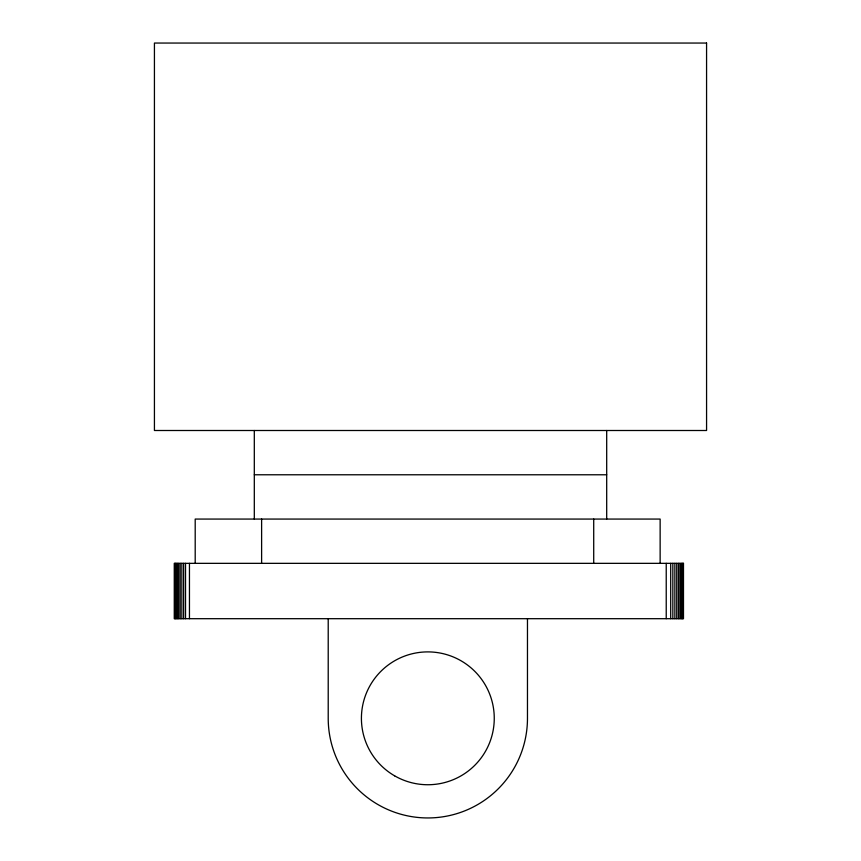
<?xml version="1.0" encoding="UTF-8"?>
<svg xmlns="http://www.w3.org/2000/svg" width="861" height="861" viewBox="0 0 861 861"><rect width="100%" height="100%" fill="white"/><g stroke="black" fill="none" stroke-linecap="round" stroke-linejoin="round"><path stroke-width="1.29" d="M254.307 474.777L606.693 474.777M682.902 563.342L682.902 618.693M682.17 563.342L682.17 618.693M681.18 563.342L681.18 618.693M679.921 563.342L679.921 618.693M678.436 563.342L678.436 618.693M676.735 563.342L676.735 618.693M674.863 563.342L674.863 618.693M672.839 563.342L672.839 618.693M670.697 563.342L670.697 618.693M666.231 563.342L666.231 618.693M660.139 563.342L660.139 519.065L195.199 519.065L195.199 563.342M606.693 430.5L606.693 519.065M593.713 519.065L593.713 563.342M527.47 618.693L527.47 718.322A99.628 99.628 0 0 1 427.842 817.95A99.628 99.628 0 0 1 328.213 718.322L328.213 618.693M261.615 519.065L261.615 563.342M254.307 430.5L254.307 519.065M189.452 563.342L189.452 618.693M185.524 563.342L185.524 618.693M183.641 563.342L183.641 618.693M181.854 563.342L181.854 618.693M180.207 563.342L180.207 618.693M178.711 563.342L178.711 618.693M177.409 563.342L177.409 618.693M176.301 563.342L176.301 618.693M175.418 563.342L175.418 618.693M174.783 563.342L174.783 618.693M706.569 43.05L154.431 43.05L154.431 430.5L706.569 430.5L706.569 43.05M683.483 563.342L174.266 563.342L174.266 618.693L683.483 618.693L683.483 563.342M394.629 775.836A66.415 66.415 0 0 0 494.257 718.322A66.415 66.415 0 0 0 394.629 660.796A66.415 66.415 0 0 0 394.629 775.836"/></g></svg>
